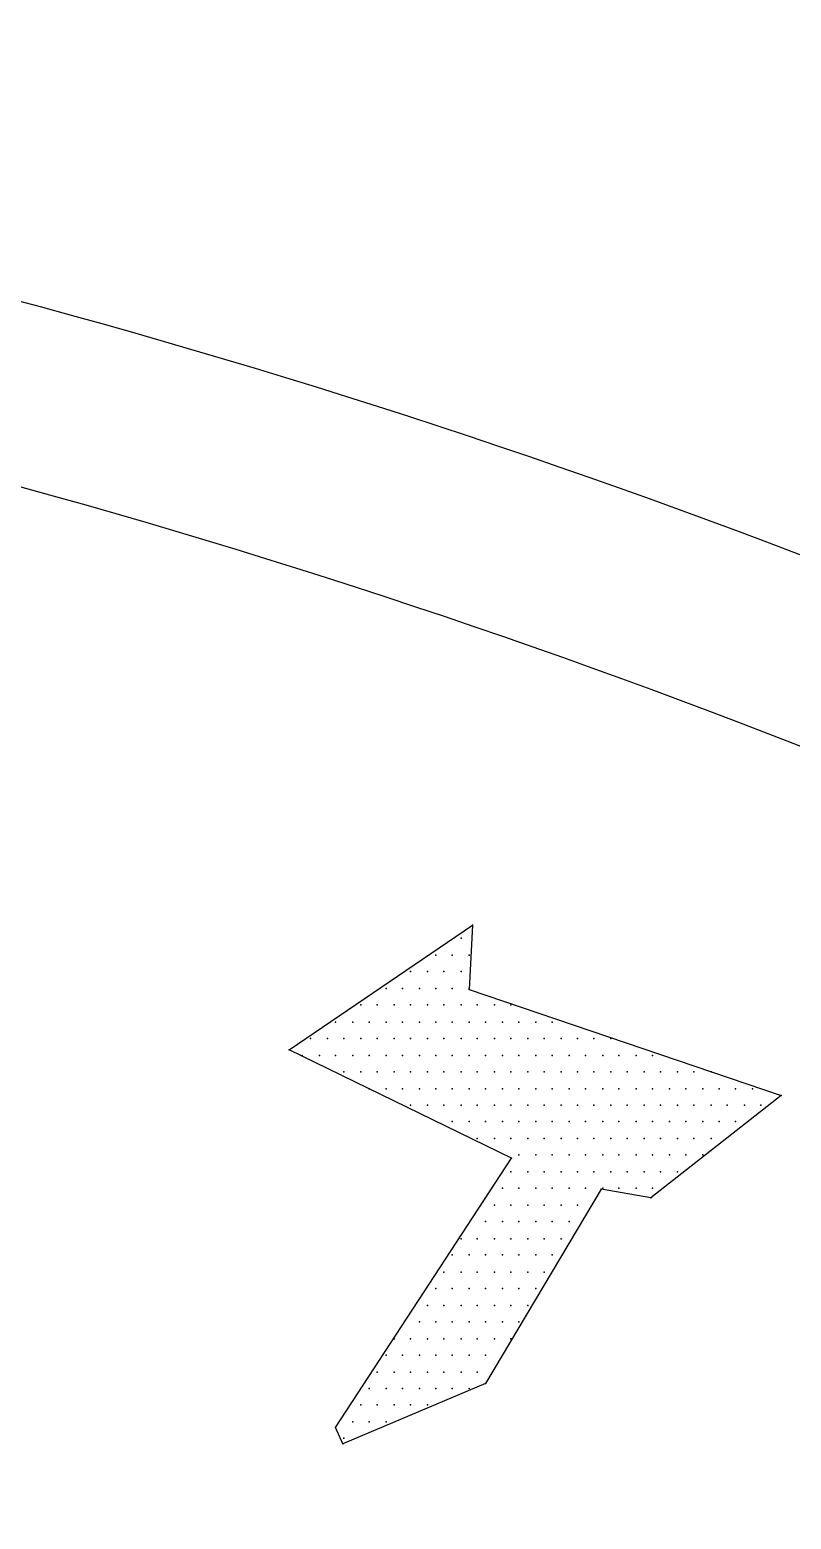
# Model space of a CAD drawing. Extents: x 204392 to 206166, y 706239 to 707835.
# Drawn here: x 204774.21 to 204784.08, y 707756.91 to 707776.21 of the extents above; entities that cross this region are included whole.
import ezdxf

# ---------------------------------------------------------------- set-up
doc = ezdxf.new("R2010")
doc.units = 0
doc.header["$LTSCALE"] = 7
doc.header["$MEASUREMENT"] = 0
doc.layers.add('FNCP001', color=2, linetype='Continuous')
doc.layers.add('KOTERET', color=1, linetype='Continuous')

# ---------------------------------------------------------------- blocks, each defined once
blk = doc.blocks.new('elips')
at = {"layer": 'KOTERET', "color": 1, "linetype": 'Continuous'}
for points in [[(183499.1831, 676929.4187, 0.06433), (183486.4417, 676932.9339, 0.055067), (183475.12, 676933.2717, 0.081051), (183461.7451, 676930.5218, 0.05642), (183453.2737, 676926.1409, 0.170965), (183446.7604, 676918.5457, 0.076819), (183445.7682, 676914.0539, 0.118306), (183447.3569, 676907.2082, 0.129737), (183452.4345, 676901.4391, 0.070189), (183462.3732, 676896.2032, 0.047922), (183469.826, 676894.3083, 0.049022), (183480.4932, 676893.543, 0.072792), (183496.0954, 676896.2454, 0.1248), (183506.3456, 676901.8508, 0.103709), (183511.9774, 676909.8156, 0.036886), (183512.3891, 676911.5627, 0.106536), (183512.1041, 676916.6878, 0.106243), (183507.037, 676924.4255, 0.106919), (183499.1831, 676929.4187)], [(183470.016, 676895.4537, 0.049045), (183480.4615, 676894.7042, 0.072972), (183495.7682, 676897.3644, 0.125195), (183505.5539, 676902.7006, 0.103069), (183510.8901, 676910.222, 0.035565), (183511.2437, 676911.7474, 0.105225), (183511.0009, 676916.3288, 0.105504), (183506.2242, 676923.6021, 0.107235), (183498.7609, 676928.3419, 0.064474), (183486.278, 676931.7833, 0.055181), (183475.1886, 676932.1158, 0.081162), (183462.1621, 676929.4398, 0.05669), (183453.886, 676925.1539, 0.171614), (183447.8425, 676918.1287, 0.076301), (183446.9293, 676914.0117, 0.117637), (183448.3967, 676907.7307, 0.130118), (183453.0995, 676902.3945, 0.070334), (183462.7691, 676897.2958, 0.047983), (183470.016, 676895.4537)]]:
    blk.add_lwpolyline(points, format="xyb", dxfattribs=at)
at = {"layer": 'KOTERET', "color": 2, "linetype": 'Continuous'}
for points in [[(183494.3378, 676926.8271), (183495.5254, 676927.6347)], [(183495.5254, 676927.6347), (183495.5043, 676927.2177)], [(183495.4515, 676927.5502), (183495.4515, 676927.5502)], [(183495.2879, 676927.4394), (183495.2879, 676927.4394)], [(183495.3934, 676927.4394), (183495.3934, 676927.4394)], [(183495.5043, 676927.4394), (183495.5043, 676927.4394)], [(183495.1242, 676927.3338), (183495.1242, 676927.3338)], [(183495.2351, 676927.3338), (183495.2351, 676927.3338)], [(183495.3406, 676927.3338), (183495.3406, 676927.3338)], [(183495.4515, 676927.3338), (183495.4515, 676927.3338)], [(183494.9659, 676927.223), (183494.9659, 676927.223)], [(183495.0715, 676927.223), (183495.0715, 676927.223)], [(183495.1823, 676927.223), (183495.1823, 676927.223)], [(183495.2879, 676927.223), (183495.2879, 676927.223)], [(183495.3934, 676927.223), (183495.3934, 676927.223)], [(183495.5043, 676927.223), (183495.5043, 676927.223)], [(183495.5043, 676927.2177), (183497.5258, 676926.5315)], [(183494.8023, 676927.1174), (183494.8023, 676927.1174)], [(183494.9078, 676927.1174), (183494.9078, 676927.1174)], [(183495.0187, 676927.1174), (183495.0187, 676927.1174)], [(183495.1242, 676927.1174), (183495.1242, 676927.1174)], [(183495.2351, 676927.1174), (183495.2351, 676927.1174)], [(183495.3406, 676927.1174), (183495.3406, 676927.1174)], [(183495.4515, 676927.1174), (183495.4515, 676927.1174)], [(183495.557, 676927.1174), (183495.557, 676927.1174)], [(183495.6679, 676927.1174), (183495.6679, 676927.1174)], [(183495.7734, 676927.1174), (183495.7734, 676927.1174)], [(183494.6386, 676927.0066), (183494.6386, 676927.0066)], [(183494.7495, 676927.0066), (183494.7495, 676927.0066)], [(183494.855, 676927.0066), (183494.855, 676927.0066)], [(183494.9659, 676927.0066), (183494.9659, 676927.0066)], [(183495.0715, 676927.0066), (183495.0715, 676927.0066)], [(183495.1823, 676927.0066), (183495.1823, 676927.0066)], [(183495.2879, 676927.0066), (183495.2879, 676927.0066)], [(183495.3934, 676927.0066), (183495.3934, 676927.0066)], [(183495.5043, 676927.0066), (183495.5043, 676927.0066)], [(183495.6098, 676927.0066), (183495.6098, 676927.0066)], [(183495.7207, 676927.0066), (183495.7207, 676927.0066)], [(183495.8262, 676927.0066), (183495.8262, 676927.0066)], [(183495.9371, 676927.0066), (183495.9371, 676927.0066)], [(183496.0426, 676927.0066), (183496.0426, 676927.0066)], [(183494.475, 676926.901), (183494.475, 676926.901)], [(183494.5859, 676926.901), (183494.5859, 676926.901)], [(183494.6914, 676926.901), (183494.6914, 676926.901)], [(183494.8023, 676926.901), (183494.8023, 676926.901)], [(183494.9078, 676926.901), (183494.9078, 676926.901)], [(183495.0187, 676926.901), (183495.0187, 676926.901)], [(183495.1242, 676926.901), (183495.1242, 676926.901)], [(183495.2351, 676926.901), (183495.2351, 676926.901)], [(183495.3406, 676926.901), (183495.3406, 676926.901)], [(183495.4515, 676926.901), (183495.4515, 676926.901)], [(183495.557, 676926.901), (183495.557, 676926.901)], [(183495.6679, 676926.901), (183495.6679, 676926.901)], [(183495.7734, 676926.901), (183495.7734, 676926.901)], [(183495.8843, 676926.901), (183495.8843, 676926.901)], [(183495.9899, 676926.901), (183495.9899, 676926.901)], [(183496.1007, 676926.901), (183496.1007, 676926.901)], [(183496.2063, 676926.901), (183496.2063, 676926.901)], [(183496.3118, 676926.901), (183496.3118, 676926.901)], [(183496.4227, 676926.901), (183496.4227, 676926.901)], [(183495.7787, 676926.1251), (183494.3378, 676926.8271)], [(183494.4222, 676926.7902), (183494.4222, 676926.7902)], [(183494.5331, 676926.7902), (183494.5331, 676926.7902)], [(183494.6386, 676926.7902), (183494.6386, 676926.7902)], [(183494.7495, 676926.7902), (183494.7495, 676926.7902)], [(183494.855, 676926.7902), (183494.855, 676926.7902)], [(183494.9659, 676926.7902), (183494.9659, 676926.7902)], [(183495.0715, 676926.7902), (183495.0715, 676926.7902)], [(183495.1823, 676926.7902), (183495.1823, 676926.7902)], [(183495.2879, 676926.7902), (183495.2879, 676926.7902)], [(183495.3934, 676926.7902), (183495.3934, 676926.7902)], [(183495.5043, 676926.7902), (183495.5043, 676926.7902)], [(183495.6098, 676926.7902), (183495.6098, 676926.7902)], [(183495.7207, 676926.7902), (183495.7207, 676926.7902)], [(183495.8262, 676926.7902), (183495.8262, 676926.7902)], [(183495.9371, 676926.7902), (183495.9371, 676926.7902)], [(183496.0426, 676926.7902), (183496.0426, 676926.7902)], [(183496.1535, 676926.7902), (183496.1535, 676926.7902)], [(183496.259, 676926.7902), (183496.259, 676926.7902)], [(183496.3699, 676926.7902), (183496.3699, 676926.7902)], [(183496.4754, 676926.7902), (183496.4754, 676926.7902)], [(183496.5863, 676926.7902), (183496.5863, 676926.7902)], [(183496.6918, 676926.7902), (183496.6918, 676926.7902)], [(183494.6914, 676926.6846), (183494.6914, 676926.6846)], [(183494.8023, 676926.6846), (183494.8023, 676926.6846)], [(183494.9078, 676926.6846), (183494.9078, 676926.6846)], [(183495.0187, 676926.6846), (183495.0187, 676926.6846)], [(183495.1242, 676926.6846), (183495.1242, 676926.6846)], [(183495.2351, 676926.6846), (183495.2351, 676926.6846)], [(183495.3406, 676926.6846), (183495.3406, 676926.6846)], [(183495.4515, 676926.6846), (183495.4515, 676926.6846)], [(183495.557, 676926.6846), (183495.557, 676926.6846)], [(183495.6679, 676926.6846), (183495.6679, 676926.6846)], [(183495.7734, 676926.6846), (183495.7734, 676926.6846)], [(183495.8843, 676926.6846), (183495.8843, 676926.6846)], [(183495.9899, 676926.6846), (183495.9899, 676926.6846)], [(183496.1007, 676926.6846), (183496.1007, 676926.6846)], [(183496.2063, 676926.6846), (183496.2063, 676926.6846)], [(183496.3118, 676926.6846), (183496.3118, 676926.6846)], [(183496.4227, 676926.6846), (183496.4227, 676926.6846)], [(183496.5282, 676926.6846), (183496.5282, 676926.6846)], [(183496.6391, 676926.6846), (183496.6391, 676926.6846)], [(183496.7446, 676926.6846), (183496.7446, 676926.6846)], [(183496.8555, 676926.6846), (183496.8555, 676926.6846)], [(183496.961, 676926.6846), (183496.961, 676926.6846)], [(183497.0719, 676926.6846), (183497.0719, 676926.6846)], [(183494.855, 676926.5737), (183494.855, 676926.5737)], [(183494.9659, 676926.5737), (183494.9659, 676926.5737)], [(183495.0715, 676926.5737), (183495.0715, 676926.5737)], [(183495.1823, 676926.5737), (183495.1823, 676926.5737)], [(183495.2879, 676926.5737), (183495.2879, 676926.5737)], [(183495.3934, 676926.5737), (183495.3934, 676926.5737)], [(183495.5043, 676926.5737), (183495.5043, 676926.5737)], [(183495.6098, 676926.5737), (183495.6098, 676926.5737)], [(183495.7207, 676926.5737), (183495.7207, 676926.5737)], [(183495.8262, 676926.5737), (183495.8262, 676926.5737)], [(183495.9371, 676926.5737), (183495.9371, 676926.5737)], [(183496.0426, 676926.5737), (183496.0426, 676926.5737)], [(183496.1535, 676926.5737), (183496.1535, 676926.5737)], [(183496.259, 676926.5737), (183496.259, 676926.5737)], [(183496.3699, 676926.5737), (183496.3699, 676926.5737)], [(183496.4754, 676926.5737), (183496.4754, 676926.5737)], [(183496.5863, 676926.5737), (183496.5863, 676926.5737)], [(183496.6918, 676926.5737), (183496.6918, 676926.5737)], [(183496.8027, 676926.5737), (183496.8027, 676926.5737)], [(183496.9083, 676926.5737), (183496.9083, 676926.5737)], [(183497.0191, 676926.5737), (183497.0191, 676926.5737)], [(183497.1247, 676926.5737), (183497.1247, 676926.5737)], [(183497.2302, 676926.5737), (183497.2302, 676926.5737)], [(183497.3411, 676926.5737), (183497.3411, 676926.5737)], [(183497.5258, 676926.5315), (183496.6813, 676925.8665)], [(183495.1242, 676926.4682), (183495.1242, 676926.4682)], [(183495.2351, 676926.4682), (183495.2351, 676926.4682)], [(183495.3406, 676926.4682), (183495.3406, 676926.4682)], [(183495.4515, 676926.4682), (183495.4515, 676926.4682)], [(183495.557, 676926.4682), (183495.557, 676926.4682)], [(183495.6679, 676926.4682), (183495.6679, 676926.4682)], [(183495.7734, 676926.4682), (183495.7734, 676926.4682)], [(183495.8843, 676926.4682), (183495.8843, 676926.4682)], [(183495.9899, 676926.4682), (183495.9899, 676926.4682)], [(183496.1007, 676926.4682), (183496.1007, 676926.4682)], [(183496.2063, 676926.4682), (183496.2063, 676926.4682)], [(183496.3118, 676926.4682), (183496.3118, 676926.4682)], [(183496.4227, 676926.4682), (183496.4227, 676926.4682)], [(183496.5282, 676926.4682), (183496.5282, 676926.4682)], [(183496.6391, 676926.4682), (183496.6391, 676926.4682)], [(183496.7446, 676926.4682), (183496.7446, 676926.4682)], [(183496.8555, 676926.4682), (183496.8555, 676926.4682)], [(183496.961, 676926.4682), (183496.961, 676926.4682)], [(183497.0719, 676926.4682), (183497.0719, 676926.4682)], [(183497.1774, 676926.4682), (183497.1774, 676926.4682)], [(183497.2883, 676926.4682), (183497.2883, 676926.4682)], [(183497.3938, 676926.4682), (183497.3938, 676926.4682)], [(183495.3934, 676926.3626), (183495.3934, 676926.3626)], [(183495.5043, 676926.3626), (183495.5043, 676926.3626)], [(183495.6098, 676926.3626), (183495.6098, 676926.3626)], [(183495.7207, 676926.3626), (183495.7207, 676926.3626)], [(183495.8262, 676926.3626), (183495.8262, 676926.3626)], [(183495.9371, 676926.3626), (183495.9371, 676926.3626)], [(183496.0426, 676926.3626), (183496.0426, 676926.3626)], [(183496.1535, 676926.3626), (183496.1535, 676926.3626)], [(183496.259, 676926.3626), (183496.259, 676926.3626)], [(183496.3699, 676926.3626), (183496.3699, 676926.3626)], [(183496.4754, 676926.3626), (183496.4754, 676926.3626)], [(183496.5863, 676926.3626), (183496.5863, 676926.3626)], [(183496.6918, 676926.3626), (183496.6918, 676926.3626)], [(183496.8027, 676926.3626), (183496.8027, 676926.3626)], [(183496.9083, 676926.3626), (183496.9083, 676926.3626)], [(183497.0191, 676926.3626), (183497.0191, 676926.3626)], [(183497.1247, 676926.3626), (183497.1247, 676926.3626)], [(183497.2302, 676926.3626), (183497.2302, 676926.3626)], [(183495.557, 676926.2518), (183495.557, 676926.2518)], [(183495.6679, 676926.2518), (183495.6679, 676926.2518)], [(183495.7734, 676926.2518), (183495.7734, 676926.2518)], [(183495.8843, 676926.2518), (183495.8843, 676926.2518)], [(183495.9899, 676926.2518), (183495.9899, 676926.2518)], [(183496.1007, 676926.2518), (183496.1007, 676926.2518)], [(183496.2063, 676926.2518), (183496.2063, 676926.2518)], [(183496.3118, 676926.2518), (183496.3118, 676926.2518)], [(183496.4227, 676926.2518), (183496.4227, 676926.2518)], [(183496.5282, 676926.2518), (183496.5282, 676926.2518)], [(183496.6391, 676926.2518), (183496.6391, 676926.2518)], [(183496.7446, 676926.2518), (183496.7446, 676926.2518)], [(183496.8555, 676926.2518), (183496.8555, 676926.2518)], [(183496.961, 676926.2518), (183496.961, 676926.2518)], [(183497.0719, 676926.2518), (183497.0719, 676926.2518)], [(183494.6386, 676924.378), (183495.7787, 676926.1251)], [(183495.8262, 676926.1462), (183495.8262, 676926.1462)], [(183495.9371, 676926.1462), (183495.9371, 676926.1462)], [(183496.0426, 676926.1462), (183496.0426, 676926.1462)], [(183496.1535, 676926.1462), (183496.1535, 676926.1462)], [(183496.259, 676926.1462), (183496.259, 676926.1462)], [(183496.3699, 676926.1462), (183496.3699, 676926.1462)], [(183496.4754, 676926.1462), (183496.4754, 676926.1462)], [(183496.5863, 676926.1462), (183496.5863, 676926.1462)], [(183496.6918, 676926.1462), (183496.6918, 676926.1462)], [(183496.8027, 676926.1462), (183496.8027, 676926.1462)], [(183496.9083, 676926.1462), (183496.9083, 676926.1462)], [(183497.0191, 676926.1462), (183497.0191, 676926.1462)], [(183495.7734, 676926.0354), (183495.7734, 676926.0354)], [(183495.8843, 676926.0354), (183495.8843, 676926.0354)], [(183495.9899, 676926.0354), (183495.9899, 676926.0354)], [(183496.1007, 676926.0354), (183496.1007, 676926.0354)], [(183496.2063, 676926.0354), (183496.2063, 676926.0354)], [(183496.3118, 676926.0354), (183496.3118, 676926.0354)], [(183496.4227, 676926.0354), (183496.4227, 676926.0354)], [(183496.5282, 676926.0354), (183496.5282, 676926.0354)], [(183496.6391, 676926.0354), (183496.6391, 676926.0354)], [(183496.7446, 676926.0354), (183496.7446, 676926.0354)], [(183496.8555, 676926.0354), (183496.8555, 676926.0354)], [(183496.3593, 676925.9245), (183495.6098, 676924.6631)], [(183495.7207, 676925.9298), (183495.7207, 676925.9298)], [(183495.8262, 676925.9298), (183495.8262, 676925.9298)], [(183495.9371, 676925.9298), (183495.9371, 676925.9298)], [(183496.0426, 676925.9298), (183496.0426, 676925.9298)], [(183496.1535, 676925.9298), (183496.1535, 676925.9298)], [(183496.259, 676925.9298), (183496.259, 676925.9298)], [(183496.6813, 676925.8665), (183496.3593, 676925.9245)], [(183496.3699, 676925.9298), (183496.3699, 676925.9298)], [(183496.4754, 676925.9298), (183496.4754, 676925.9298)], [(183496.5863, 676925.9298), (183496.5863, 676925.9298)], [(183496.6918, 676925.9298), (183496.6918, 676925.9298)], [(183495.6679, 676925.819), (183495.6679, 676925.819)], [(183495.7734, 676925.819), (183495.7734, 676925.819)], [(183495.8843, 676925.819), (183495.8843, 676925.819)], [(183495.9899, 676925.819), (183495.9899, 676925.819)], [(183496.1007, 676925.819), (183496.1007, 676925.819)], [(183496.2063, 676925.819), (183496.2063, 676925.819)], [(183495.6098, 676925.7134), (183495.6098, 676925.7134)], [(183495.7207, 676925.7134), (183495.7207, 676925.7134)], [(183495.8262, 676925.7134), (183495.8262, 676925.7134)], [(183495.9371, 676925.7134), (183495.9371, 676925.7134)], [(183496.0426, 676925.7134), (183496.0426, 676925.7134)], [(183496.1535, 676925.7134), (183496.1535, 676925.7134)], [(183495.4515, 676925.6026), (183495.4515, 676925.6026)], [(183495.557, 676925.6026), (183495.557, 676925.6026)], [(183495.6679, 676925.6026), (183495.6679, 676925.6026)], [(183495.7734, 676925.6026), (183495.7734, 676925.6026)], [(183495.8843, 676925.6026), (183495.8843, 676925.6026)], [(183495.9899, 676925.6026), (183495.9899, 676925.6026)], [(183496.1007, 676925.6026), (183496.1007, 676925.6026)], [(183495.3934, 676925.497), (183495.3934, 676925.497)], [(183495.5043, 676925.497), (183495.5043, 676925.497)], [(183495.6098, 676925.497), (183495.6098, 676925.497)], [(183495.7207, 676925.497), (183495.7207, 676925.497)], [(183495.8262, 676925.497), (183495.8262, 676925.497)], [(183495.9371, 676925.497), (183495.9371, 676925.497)], [(183496.0426, 676925.497), (183496.0426, 676925.497)], [(183495.3406, 676925.3862), (183495.3406, 676925.3862)], [(183495.4515, 676925.3862), (183495.4515, 676925.3862)], [(183495.557, 676925.3862), (183495.557, 676925.3862)], [(183495.6679, 676925.3862), (183495.6679, 676925.3862)], [(183495.7734, 676925.3862), (183495.7734, 676925.3862)], [(183495.8843, 676925.3862), (183495.8843, 676925.3862)], [(183495.9899, 676925.3862), (183495.9899, 676925.3862)], [(183495.2879, 676925.2806), (183495.2879, 676925.2806)], [(183495.3934, 676925.2806), (183495.3934, 676925.2806)], [(183495.5043, 676925.2806), (183495.5043, 676925.2806)], [(183495.6098, 676925.2806), (183495.6098, 676925.2806)], [(183495.7207, 676925.2806), (183495.7207, 676925.2806)], [(183495.8262, 676925.2806), (183495.8262, 676925.2806)], [(183495.9371, 676925.2806), (183495.9371, 676925.2806)], [(183495.2351, 676925.1698), (183495.2351, 676925.1698)], [(183495.3406, 676925.1698), (183495.3406, 676925.1698)], [(183495.4515, 676925.1698), (183495.4515, 676925.1698)], [(183495.557, 676925.1698), (183495.557, 676925.1698)], [(183495.6679, 676925.1698), (183495.6679, 676925.1698)], [(183495.7734, 676925.1698), (183495.7734, 676925.1698)], [(183495.8843, 676925.1698), (183495.8843, 676925.1698)], [(183495.1823, 676925.0642), (183495.1823, 676925.0642)], [(183495.2879, 676925.0642), (183495.2879, 676925.0642)], [(183495.3934, 676925.0642), (183495.3934, 676925.0642)], [(183495.5043, 676925.0642), (183495.5043, 676925.0642)], [(183495.6098, 676925.0642), (183495.6098, 676925.0642)], [(183495.7207, 676925.0642), (183495.7207, 676925.0642)], [(183495.8262, 676925.0642), (183495.8262, 676925.0642)], [(183495.0187, 676924.9534), (183495.0187, 676924.9534)], [(183495.1242, 676924.9534), (183495.1242, 676924.9534)], [(183495.2351, 676924.9534), (183495.2351, 676924.9534)], [(183495.3406, 676924.9534), (183495.3406, 676924.9534)], [(183495.4515, 676924.9534), (183495.4515, 676924.9534)], [(183495.557, 676924.9534), (183495.557, 676924.9534)], [(183495.6679, 676924.9534), (183495.6679, 676924.9534)], [(183495.7734, 676924.9534), (183495.7734, 676924.9534)], [(183494.9659, 676924.8478), (183494.9659, 676924.8478)], [(183495.0715, 676924.8478), (183495.0715, 676924.8478)], [(183495.1823, 676924.8478), (183495.1823, 676924.8478)], [(183495.2879, 676924.8478), (183495.2879, 676924.8478)], [(183495.3934, 676924.8478), (183495.3934, 676924.8478)], [(183495.5043, 676924.8478), (183495.5043, 676924.8478)], [(183495.6098, 676924.8478), (183495.6098, 676924.8478)], [(183494.9078, 676924.7369), (183494.9078, 676924.7369)], [(183495.0187, 676924.7369), (183495.0187, 676924.7369)], [(183495.1242, 676924.7369), (183495.1242, 676924.7369)], [(183495.2351, 676924.7369), (183495.2351, 676924.7369)], [(183495.3406, 676924.7369), (183495.3406, 676924.7369)], [(183495.4515, 676924.7369), (183495.4515, 676924.7369)], [(183495.557, 676924.7369), (183495.557, 676924.7369)], [(183495.6098, 676924.6631), (183494.6861, 676924.2725)], [(183494.855, 676924.6314), (183494.855, 676924.6314)], [(183494.9659, 676924.6314), (183494.9659, 676924.6314)], [(183495.0715, 676924.6314), (183495.0715, 676924.6314)], [(183495.1823, 676924.6314), (183495.1823, 676924.6314)], [(183495.2879, 676924.6314), (183495.2879, 676924.6314)], [(183495.3934, 676924.6314), (183495.3934, 676924.6314)], [(183495.5043, 676924.6314), (183495.5043, 676924.6314)], [(183494.8023, 676924.5258), (183494.8023, 676924.5258)], [(183494.9078, 676924.5258), (183494.9078, 676924.5258)], [(183495.0187, 676924.5258), (183495.0187, 676924.5258)], [(183495.1242, 676924.5258), (183495.1242, 676924.5258)], [(183495.2351, 676924.5258), (183495.2351, 676924.5258)], [(183494.6861, 676924.2725), (183494.6386, 676924.378)], [(183494.7495, 676924.415), (183494.7495, 676924.415)], [(183494.855, 676924.415), (183494.855, 676924.415)], [(183494.9659, 676924.415), (183494.9659, 676924.415)], [(183494.6914, 676924.3094), (183494.6914, 676924.3094)]]:
    blk.add_lwpolyline(points, dxfattribs=at)
at = {"layer": 'KOTERET', "color": 1}
for p in [(183495.5254, 676927.6347), (183495.5254, 676927.6347), (183495.4515, 676927.5502), (183495.4515, 676927.5502), (183495.2879, 676927.4394), (183495.2879, 676927.4394), (183495.3934, 676927.4394), (183495.3934, 676927.4394), (183495.5043, 676927.4394), (183495.5043, 676927.4394), (183495.1242, 676927.3338), (183495.1242, 676927.3338), (183495.2351, 676927.3338), (183495.2351, 676927.3338), (183495.3406, 676927.3338), (183495.3406, 676927.3338), (183495.4515, 676927.3338), (183495.4515, 676927.3338), (183494.9659, 676927.223), (183494.9659, 676927.223), (183495.0715, 676927.223), (183495.0715, 676927.223), (183495.1823, 676927.223), (183495.1823, 676927.223), (183495.2879, 676927.223), (183495.2879, 676927.223), (183495.3934, 676927.223), (183495.3934, 676927.223), (183495.5043, 676927.223), (183495.5043, 676927.223), (183495.5043, 676927.2177), (183495.5043, 676927.2177), (183494.8023, 676927.1174), (183494.8023, 676927.1174), (183494.9078, 676927.1174), (183494.9078, 676927.1174), (183495.0187, 676927.1174), (183495.0187, 676927.1174), (183495.1242, 676927.1174), (183495.1242, 676927.1174), (183495.2351, 676927.1174), (183495.2351, 676927.1174), (183495.3406, 676927.1174), (183495.3406, 676927.1174), (183495.4515, 676927.1174), (183495.4515, 676927.1174), (183495.557, 676927.1174), (183495.557, 676927.1174), (183495.6679, 676927.1174), (183495.6679, 676927.1174), (183495.7734, 676927.1174), (183495.7734, 676927.1174), (183494.6386, 676927.0066), (183494.6386, 676927.0066), (183494.7495, 676927.0066), (183494.7495, 676927.0066), (183494.855, 676927.0066), (183494.855, 676927.0066), (183494.9659, 676927.0066), (183494.9659, 676927.0066), (183495.0715, 676927.0066), (183495.0715, 676927.0066), (183495.1823, 676927.0066), (183495.1823, 676927.0066), (183495.2879, 676927.0066), (183495.2879, 676927.0066), (183495.3934, 676927.0066), (183495.3934, 676927.0066), (183495.5043, 676927.0066), (183495.5043, 676927.0066), (183495.6098, 676927.0066), (183495.6098, 676927.0066), (183495.7207, 676927.0066), (183495.7207, 676927.0066), (183495.8262, 676927.0066), (183495.8262, 676927.0066), (183495.9371, 676927.0066), (183495.9371, 676927.0066), (183496.0426, 676927.0066), (183496.0426, 676927.0066), (183494.475, 676926.901), (183494.475, 676926.901), (183494.5859, 676926.901), (183494.5859, 676926.901), (183494.6914, 676926.901), (183494.6914, 676926.901), (183494.8023, 676926.901), (183494.8023, 676926.901), (183494.9078, 676926.901), (183494.9078, 676926.901), (183495.0187, 676926.901), (183495.0187, 676926.901), (183495.1242, 676926.901), (183495.1242, 676926.901), (183495.2351, 676926.901), (183495.2351, 676926.901), (183495.3406, 676926.901), (183495.3406, 676926.901), (183495.4515, 676926.901), (183495.4515, 676926.901), (183495.557, 676926.901), (183495.557, 676926.901), (183495.6679, 676926.901), (183495.6679, 676926.901), (183495.7734, 676926.901), (183495.7734, 676926.901), (183495.8843, 676926.901), (183495.8843, 676926.901), (183495.9899, 676926.901), (183495.9899, 676926.901), (183496.1007, 676926.901), (183496.1007, 676926.901), (183496.2063, 676926.901), (183496.2063, 676926.901), (183496.3118, 676926.901), (183496.3118, 676926.901), (183496.4227, 676926.901), (183496.4227, 676926.901), (183494.3378, 676926.8271), (183494.3378, 676926.8271), (183494.4222, 676926.7902), (183494.4222, 676926.7902), (183494.5331, 676926.7902), (183494.5331, 676926.7902), (183494.6386, 676926.7902), (183494.6386, 676926.7902), (183494.7495, 676926.7902), (183494.7495, 676926.7902), (183494.855, 676926.7902), (183494.855, 676926.7902), (183494.9659, 676926.7902), (183494.9659, 676926.7902), (183495.0715, 676926.7902), (183495.0715, 676926.7902), (183495.1823, 676926.7902), (183495.1823, 676926.7902), (183495.2879, 676926.7902), (183495.2879, 676926.7902), (183495.3934, 676926.7902), (183495.3934, 676926.7902), (183495.5043, 676926.7902), (183495.5043, 676926.7902), (183495.6098, 676926.7902), (183495.6098, 676926.7902), (183495.7207, 676926.7902), (183495.7207, 676926.7902), (183495.8262, 676926.7902), (183495.8262, 676926.7902), (183495.9371, 676926.7902), (183495.9371, 676926.7902), (183496.0426, 676926.7902), (183496.0426, 676926.7902), (183496.1535, 676926.7902), (183496.1535, 676926.7902), (183496.259, 676926.7902), (183496.259, 676926.7902), (183496.3699, 676926.7902), (183496.3699, 676926.7902), (183496.4754, 676926.7902), (183496.4754, 676926.7902), (183496.5863, 676926.7902), (183496.5863, 676926.7902), (183496.6918, 676926.7902), (183496.6918, 676926.7902), (183494.6914, 676926.6846), (183494.6914, 676926.6846), (183494.8023, 676926.6846), (183494.8023, 676926.6846), (183494.9078, 676926.6846), (183494.9078, 676926.6846), (183495.0187, 676926.6846), (183495.0187, 676926.6846), (183495.1242, 676926.6846), (183495.1242, 676926.6846), (183495.2351, 676926.6846), (183495.2351, 676926.6846), (183495.3406, 676926.6846), (183495.3406, 676926.6846), (183495.4515, 676926.6846), (183495.4515, 676926.6846), (183495.557, 676926.6846), (183495.557, 676926.6846), (183495.6679, 676926.6846), (183495.6679, 676926.6846), (183495.7734, 676926.6846), (183495.7734, 676926.6846), (183495.8843, 676926.6846), (183495.8843, 676926.6846), (183495.9899, 676926.6846), (183495.9899, 676926.6846), (183496.1007, 676926.6846), (183496.1007, 676926.6846), (183496.2063, 676926.6846), (183496.2063, 676926.6846), (183496.3118, 676926.6846), (183496.3118, 676926.6846), (183496.4227, 676926.6846), (183496.4227, 676926.6846), (183496.5282, 676926.6846), (183496.5282, 676926.6846), (183496.6391, 676926.6846), (183496.6391, 676926.6846), (183496.7446, 676926.6846), (183496.7446, 676926.6846), (183496.8555, 676926.6846), (183496.8555, 676926.6846), (183496.961, 676926.6846), (183496.961, 676926.6846), (183497.0719, 676926.6846), (183497.0719, 676926.6846), (183494.855, 676926.5737), (183494.855, 676926.5737), (183494.9659, 676926.5737), (183494.9659, 676926.5737), (183495.0715, 676926.5737), (183495.0715, 676926.5737), (183495.1823, 676926.5737), (183495.1823, 676926.5737), (183495.2879, 676926.5737), (183495.2879, 676926.5737), (183495.3934, 676926.5737), (183495.3934, 676926.5737), (183495.5043, 676926.5737), (183495.5043, 676926.5737), (183495.6098, 676926.5737), (183495.6098, 676926.5737), (183495.7207, 676926.5737), (183495.7207, 676926.5737), (183495.8262, 676926.5737), (183495.8262, 676926.5737), (183495.9371, 676926.5737), (183495.9371, 676926.5737), (183496.0426, 676926.5737), (183496.0426, 676926.5737), (183496.1535, 676926.5737), (183496.1535, 676926.5737), (183496.259, 676926.5737), (183496.259, 676926.5737), (183496.3699, 676926.5737), (183496.3699, 676926.5737), (183496.4754, 676926.5737), (183496.4754, 676926.5737), (183496.5863, 676926.5737), (183496.5863, 676926.5737), (183496.6918, 676926.5737), (183496.6918, 676926.5737), (183496.8027, 676926.5737), (183496.8027, 676926.5737), (183496.9083, 676926.5737), (183496.9083, 676926.5737), (183497.0191, 676926.5737), (183497.0191, 676926.5737), (183497.1247, 676926.5737), (183497.1247, 676926.5737), (183497.2302, 676926.5737), (183497.2302, 676926.5737), (183497.3411, 676926.5737), (183497.3411, 676926.5737), (183497.5258, 676926.5315), (183497.5258, 676926.5315), (183495.1242, 676926.4682), (183495.1242, 676926.4682), (183495.2351, 676926.4682), (183495.2351, 676926.4682), (183495.3406, 676926.4682), (183495.3406, 676926.4682), (183495.4515, 676926.4682), (183495.4515, 676926.4682), (183495.557, 676926.4682), (183495.557, 676926.4682), (183495.6679, 676926.4682), (183495.6679, 676926.4682), (183495.7734, 676926.4682), (183495.7734, 676926.4682), (183495.8843, 676926.4682), (183495.8843, 676926.4682), (183495.9899, 676926.4682), (183495.9899, 676926.4682), (183496.1007, 676926.4682), (183496.1007, 676926.4682), (183496.2063, 676926.4682), (183496.2063, 676926.4682), (183496.3118, 676926.4682), (183496.3118, 676926.4682), (183496.4227, 676926.4682), (183496.4227, 676926.4682), (183496.5282, 676926.4682), (183496.5282, 676926.4682), (183496.6391, 676926.4682), (183496.6391, 676926.4682), (183496.7446, 676926.4682), (183496.7446, 676926.4682), (183496.8555, 676926.4682), (183496.8555, 676926.4682), (183496.961, 676926.4682), (183496.961, 676926.4682), (183497.0719, 676926.4682), (183497.0719, 676926.4682), (183497.1774, 676926.4682), (183497.1774, 676926.4682), (183497.2883, 676926.4682), (183497.2883, 676926.4682), (183497.3938, 676926.4682), (183497.3938, 676926.4682), (183495.3934, 676926.3626), (183495.3934, 676926.3626), (183495.5043, 676926.3626), (183495.5043, 676926.3626), (183495.6098, 676926.3626), (183495.6098, 676926.3626), (183495.7207, 676926.3626), (183495.7207, 676926.3626), (183495.8262, 676926.3626), (183495.8262, 676926.3626), (183495.9371, 676926.3626), (183495.9371, 676926.3626), (183496.0426, 676926.3626), (183496.0426, 676926.3626), (183496.1535, 676926.3626), (183496.1535, 676926.3626), (183496.259, 676926.3626), (183496.259, 676926.3626), (183496.3699, 676926.3626), (183496.3699, 676926.3626), (183496.4754, 676926.3626), (183496.4754, 676926.3626), (183496.5863, 676926.3626), (183496.5863, 676926.3626), (183496.6918, 676926.3626), (183496.6918, 676926.3626), (183496.8027, 676926.3626), (183496.8027, 676926.3626), (183496.9083, 676926.3626), (183496.9083, 676926.3626), (183497.0191, 676926.3626), (183497.0191, 676926.3626), (183497.1247, 676926.3626), (183497.1247, 676926.3626), (183497.2302, 676926.3626), (183497.2302, 676926.3626), (183495.557, 676926.2518), (183495.557, 676926.2518), (183495.6679, 676926.2518), (183495.6679, 676926.2518), (183495.7734, 676926.2518), (183495.7734, 676926.2518), (183495.8843, 676926.2518), (183495.8843, 676926.2518), (183495.9899, 676926.2518), (183495.9899, 676926.2518), (183496.1007, 676926.2518), (183496.1007, 676926.2518), (183496.2063, 676926.2518), (183496.2063, 676926.2518), (183496.3118, 676926.2518), (183496.3118, 676926.2518), (183496.4227, 676926.2518), (183496.4227, 676926.2518), (183496.5282, 676926.2518), (183496.5282, 676926.2518), (183496.6391, 676926.2518), (183496.6391, 676926.2518), (183496.7446, 676926.2518), (183496.7446, 676926.2518), (183496.8555, 676926.2518), (183496.8555, 676926.2518), (183496.961, 676926.2518), (183496.961, 676926.2518), (183497.0719, 676926.2518), (183497.0719, 676926.2518), (183495.7787, 676926.1251), (183495.7787, 676926.1251), (183495.8262, 676926.1462), (183495.8262, 676926.1462), (183495.9371, 676926.1462), (183495.9371, 676926.1462), (183496.0426, 676926.1462), (183496.0426, 676926.1462), (183496.1535, 676926.1462), (183496.1535, 676926.1462), (183496.259, 676926.1462), (183496.259, 676926.1462), (183496.3699, 676926.1462), (183496.3699, 676926.1462), (183496.4754, 676926.1462), (183496.4754, 676926.1462), (183496.5863, 676926.1462), (183496.5863, 676926.1462), (183496.6918, 676926.1462), (183496.6918, 676926.1462), (183496.8027, 676926.1462), (183496.8027, 676926.1462), (183496.9083, 676926.1462), (183496.9083, 676926.1462), (183497.0191, 676926.1462), (183497.0191, 676926.1462), (183495.7734, 676926.0354), (183495.7734, 676926.0354), (183495.8843, 676926.0354), (183495.8843, 676926.0354), (183495.9899, 676926.0354), (183495.9899, 676926.0354), (183496.1007, 676926.0354), (183496.1007, 676926.0354), (183496.2063, 676926.0354), (183496.2063, 676926.0354), (183496.3118, 676926.0354), (183496.3118, 676926.0354), (183496.4227, 676926.0354), (183496.4227, 676926.0354), (183496.5282, 676926.0354), (183496.5282, 676926.0354), (183496.6391, 676926.0354), (183496.6391, 676926.0354), (183496.7446, 676926.0354), (183496.7446, 676926.0354), (183496.8555, 676926.0354), (183496.8555, 676926.0354), (183495.7207, 676925.9298), (183495.7207, 676925.9298), (183495.8262, 676925.9298), (183495.8262, 676925.9298), (183495.9371, 676925.9298), (183495.9371, 676925.9298), (183496.0426, 676925.9298), (183496.0426, 676925.9298), (183496.1535, 676925.9298), (183496.1535, 676925.9298), (183496.259, 676925.9298), (183496.259, 676925.9298), (183496.3593, 676925.9245), (183496.3593, 676925.9245), (183496.3699, 676925.9298), (183496.3699, 676925.9298), (183496.4754, 676925.9298), (183496.4754, 676925.9298), (183496.5863, 676925.9298), (183496.5863, 676925.9298), (183496.6918, 676925.9298), (183496.6918, 676925.9298), (183495.6679, 676925.819), (183495.6679, 676925.819), (183495.7734, 676925.819), (183495.7734, 676925.819), (183495.8843, 676925.819), (183495.8843, 676925.819), (183495.9899, 676925.819), (183495.9899, 676925.819), (183496.1007, 676925.819), (183496.1007, 676925.819), (183496.2063, 676925.819), (183496.2063, 676925.819), (183496.6813, 676925.8665), (183496.6813, 676925.8665), (183495.6098, 676925.7134), (183495.6098, 676925.7134), (183495.7207, 676925.7134), (183495.7207, 676925.7134), (183495.8262, 676925.7134), (183495.8262, 676925.7134), (183495.9371, 676925.7134), (183495.9371, 676925.7134), (183496.0426, 676925.7134), (183496.0426, 676925.7134), (183496.1535, 676925.7134), (183496.1535, 676925.7134), (183495.4515, 676925.6026), (183495.4515, 676925.6026), (183495.557, 676925.6026), (183495.557, 676925.6026), (183495.6679, 676925.6026), (183495.6679, 676925.6026), (183495.7734, 676925.6026), (183495.7734, 676925.6026), (183495.8843, 676925.6026), (183495.8843, 676925.6026), (183495.9899, 676925.6026), (183495.9899, 676925.6026), (183496.1007, 676925.6026), (183496.1007, 676925.6026), (183495.3934, 676925.497), (183495.3934, 676925.497), (183495.5043, 676925.497), (183495.5043, 676925.497), (183495.6098, 676925.497), (183495.6098, 676925.497), (183495.7207, 676925.497), (183495.7207, 676925.497), (183495.8262, 676925.497), (183495.8262, 676925.497), (183495.9371, 676925.497), (183495.9371, 676925.497), (183496.0426, 676925.497), (183496.0426, 676925.497), (183495.3406, 676925.3862), (183495.3406, 676925.3862), (183495.4515, 676925.3862), (183495.4515, 676925.3862), (183495.557, 676925.3862), (183495.557, 676925.3862), (183495.6679, 676925.3862), (183495.6679, 676925.3862), (183495.7734, 676925.3862), (183495.7734, 676925.3862), (183495.8843, 676925.3862), (183495.8843, 676925.3862), (183495.9899, 676925.3862), (183495.9899, 676925.3862), (183495.2879, 676925.2806), (183495.2879, 676925.2806), (183495.3934, 676925.2806), (183495.3934, 676925.2806), (183495.5043, 676925.2806), (183495.5043, 676925.2806), (183495.6098, 676925.2806), (183495.6098, 676925.2806), (183495.7207, 676925.2806), (183495.7207, 676925.2806), (183495.8262, 676925.2806), (183495.8262, 676925.2806), (183495.9371, 676925.2806), (183495.9371, 676925.2806), (183495.2351, 676925.1698), (183495.2351, 676925.1698), (183495.3406, 676925.1698), (183495.3406, 676925.1698), (183495.4515, 676925.1698), (183495.4515, 676925.1698), (183495.557, 676925.1698), (183495.557, 676925.1698), (183495.6679, 676925.1698), (183495.6679, 676925.1698), (183495.7734, 676925.1698), (183495.7734, 676925.1698), (183495.8843, 676925.1698), (183495.8843, 676925.1698), (183495.1823, 676925.0642), (183495.1823, 676925.0642), (183495.2879, 676925.0642), (183495.2879, 676925.0642), (183495.3934, 676925.0642), (183495.3934, 676925.0642), (183495.5043, 676925.0642), (183495.5043, 676925.0642), (183495.6098, 676925.0642), (183495.6098, 676925.0642), (183495.7207, 676925.0642), (183495.7207, 676925.0642), (183495.8262, 676925.0642), (183495.8262, 676925.0642), (183495.0187, 676924.9534), (183495.0187, 676924.9534), (183495.1242, 676924.9534), (183495.1242, 676924.9534), (183495.2351, 676924.9534), (183495.2351, 676924.9534), (183495.3406, 676924.9534), (183495.3406, 676924.9534), (183495.4515, 676924.9534), (183495.4515, 676924.9534), (183495.557, 676924.9534), (183495.557, 676924.9534), (183495.6679, 676924.9534), (183495.6679, 676924.9534), (183495.7734, 676924.9534), (183495.7734, 676924.9534), (183494.9659, 676924.8478), (183494.9659, 676924.8478), (183495.0715, 676924.8478), (183495.0715, 676924.8478), (183495.1823, 676924.8478), (183495.1823, 676924.8478), (183495.2879, 676924.8478), (183495.2879, 676924.8478), (183495.3934, 676924.8478), (183495.3934, 676924.8478), (183495.5043, 676924.8478), (183495.5043, 676924.8478), (183495.6098, 676924.8478), (183495.6098, 676924.8478), (183494.9078, 676924.7369), (183494.9078, 676924.7369), (183495.0187, 676924.7369), (183495.0187, 676924.7369), (183495.1242, 676924.7369), (183495.1242, 676924.7369), (183495.2351, 676924.7369), (183495.2351, 676924.7369), (183495.3406, 676924.7369), (183495.3406, 676924.7369), (183495.4515, 676924.7369), (183495.4515, 676924.7369), (183495.557, 676924.7369), (183495.557, 676924.7369), (183495.6098, 676924.6631), (183495.6098, 676924.6631), (183494.855, 676924.6314), (183494.855, 676924.6314), (183494.9659, 676924.6314), (183494.9659, 676924.6314), (183495.0715, 676924.6314), (183495.0715, 676924.6314), (183495.1823, 676924.6314), (183495.1823, 676924.6314), (183495.2879, 676924.6314), (183495.2879, 676924.6314), (183495.3934, 676924.6314), (183495.3934, 676924.6314), (183495.5043, 676924.6314), (183495.5043, 676924.6314), (183494.8023, 676924.5258), (183494.8023, 676924.5258), (183494.9078, 676924.5258), (183494.9078, 676924.5258), (183495.0187, 676924.5258), (183495.0187, 676924.5258), (183495.1242, 676924.5258), (183495.1242, 676924.5258), (183495.2351, 676924.5258), (183495.2351, 676924.5258), (183494.6386, 676924.378), (183494.6386, 676924.378), (183494.7495, 676924.415), (183494.7495, 676924.415), (183494.855, 676924.415), (183494.855, 676924.415), (183494.9659, 676924.415), (183494.9659, 676924.415), (183494.6861, 676924.2725), (183494.6861, 676924.2725), (183494.6914, 676924.3094), (183494.6914, 676924.3094)]:
    blk.add_point(p, dxfattribs=at)

msp = doc.modelspace()

# ---------------------------------------------------------------- block references
at = {"layer": 'FNCP001', "xscale": 2, "yscale": 2, "zscale": 2}
msp.add_blockref('elips', (-162211.1, -646090.662), dxfattribs=at)

doc.saveas('drawing.dxf')
